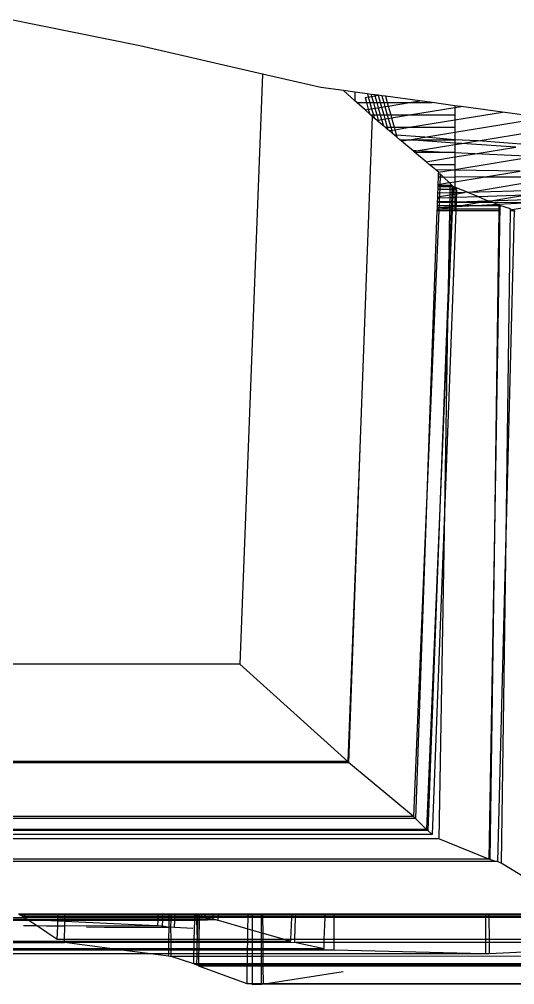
# Model space of a CAD drawing. Extents: x -24961 to 905641, y -154323 to 635957.
# Drawn here: x 396182.39 to 396207.46, y -143414.98 to -143366.08 of the extents above; entities that cross this region are included whole.
import ezdxf

# ---------------------------------------------------------------- set-up
doc = ezdxf.new("R2010")
doc.units = 0
doc.header["$LTSCALE"] = 1000
doc.header["$MEASUREMENT"] = 0

msp = doc.modelspace()

# ---------------------------------------------------------------- linework, layer by layer
for p, q in [((396188.483, -143367.414), (396181.809, -143366.078)), ((396194.691, -143368.851), (396188.483, -143367.414)), ((396194.691, -143368.851), (396193.556, -143398.748)), ((396197.646, -143369.535), (396194.691, -143368.851)), ((396198.794, -143369.69), (396197.646, -143369.535)), ((396199.373, -143369.768), (396198.794, -143369.69)), ((396199.373, -143370.214), (396198.794, -143369.69)), ((396199.373, -143369.768), (396199.373, -143370.214)), ((396200.007, -143369.854), (396199.373, -143369.768)), ((396199.464, -143370.296), (396199.373, -143370.214)), ((396199.883, -143370.037), (396200.051, -143370.009)), ((396199.883, -143370.037), (396199.956, -143370.296)), ((396200.007, -143369.854), (396200.051, -143370.009)), ((396200.19, -143369.879), (396200.007, -143369.854)), ((396200.051, -143370.009), (396200.219, -143369.982)), ((396200.051, -143370.009), (396200.131, -143370.296)), ((396200.19, -143369.879), (396200.219, -143369.982)), ((396200.372, -143369.903), (396200.19, -143369.879)), ((396200.219, -143369.982), (396200.386, -143369.955)), ((396200.219, -143369.982), (396200.306, -143370.296)), ((396200.372, -143369.903), (396200.386, -143369.955)), ((396200.551, -143369.928), (396200.372, -143369.903)), ((396200.386, -143369.955), (396200.551, -143369.928)), ((396200.386, -143369.955), (396200.482, -143370.296)), ((396200.551, -143369.928), (396200.655, -143370.296)), ((396200.737, -143369.953), (396200.551, -143369.928)), ((396200.737, -143369.953), (396200.833, -143370.296)), ((396200.919, -143369.977), (396200.737, -143369.953)), ((396200.919, -143369.977), (396201.008, -143370.296)), ((396202.65, -143370.211), (396200.919, -143369.977)), ((396202.133, -143370.296), (396202.65, -143370.211)), ((396203.274, -143370.296), (396202.65, -143370.211)), ((396199.464, -143370.296), (396199.956, -143370.296)), ((396199.883, -143370.663), (396199.464, -143370.296)), ((396199.883, -143370.663), (396200.051, -143370.636)), ((396200.122, -143370.89), (396199.883, -143370.663)), ((396199.956, -143370.296), (396200.131, -143370.296)), ((396199.956, -143370.296), (396200.051, -143370.636)), ((396200.051, -143370.636), (396200.219, -143370.608)), ((396200.051, -143370.636), (396200.122, -143370.89)), ((396200.131, -143370.296), (396200.306, -143370.296)), ((396200.131, -143370.296), (396200.219, -143370.608)), ((396200.219, -143370.608), (396200.386, -143370.581)), ((396200.219, -143370.608), (396200.306, -143370.922)), ((396200.306, -143370.296), (396200.386, -143370.581)), ((396200.306, -143370.296), (396200.482, -143370.296)), ((396200.386, -143370.581), (396200.554, -143370.554)), ((396200.386, -143370.581), (396200.482, -143370.922)), ((396200.482, -143370.296), (396200.554, -143370.554)), ((396200.482, -143370.296), (396200.655, -143370.296)), ((396200.554, -143370.554), (396200.72, -143370.526)), ((396200.554, -143370.554), (396200.657, -143370.922)), ((396200.655, -143370.296), (396200.72, -143370.526)), ((396200.655, -143370.296), (396200.833, -143370.296)), ((396200.72, -143370.526), (396200.89, -143370.499)), ((396200.72, -143370.526), (396200.831, -143370.922)), ((396200.833, -143370.296), (396200.89, -143370.499)), ((396200.833, -143370.296), (396201.008, -143370.296)), ((396200.89, -143370.499), (396201.057, -143370.471)), ((396200.89, -143370.499), (396201.008, -143370.922)), ((396201.008, -143370.296), (396201.057, -143370.471)), ((396201.008, -143370.296), (396202.133, -143370.296)), ((396201.057, -143370.471), (396202.133, -143370.296)), ((396201.057, -143370.471), (396201.184, -143370.922)), ((396202.133, -143370.296), (396203.274, -143370.296)), ((396202.133, -143370.922), (396204.433, -143370.547)), ((396204.433, -143370.453), (396203.274, -143370.296)), ((396204.748, -143370.495), (396204.433, -143370.453)), ((396204.433, -143370.453), (396204.433, -143370.547)), ((396204.433, -143370.547), (396204.748, -143370.495)), ((396204.433, -143370.547), (396204.433, -143370.922)), ((396206.847, -143370.779), (396204.748, -143370.495)), ((396200.253, -143371.009), (396199.633, -143387.344)), ((396200.157, -143370.922), (396200.122, -143370.89)), ((396200.157, -143370.922), (396200.306, -143370.922)), ((396200.21, -143370.971), (396200.157, -143370.922)), ((396200.231, -143370.989), (396200.21, -143370.971)), ((396200.253, -143371.009), (396200.231, -143370.989)), ((396200.354, -143371.092), (396200.253, -143371.009)), ((396200.306, -143370.922), (396200.482, -143370.922)), ((396200.306, -143370.922), (396200.354, -143371.092)), ((396200.474, -143371.193), (396200.354, -143371.092)), ((396200.474, -143371.193), (396200.554, -143371.18)), ((396200.583, -143371.285), (396200.474, -143371.193)), ((396200.482, -143370.922), (396200.657, -143370.922)), ((396200.482, -143370.922), (396200.554, -143371.18)), ((396200.554, -143371.18), (396200.722, -143371.153)), ((396200.554, -143371.18), (396200.583, -143371.285)), ((396200.657, -143370.922), (396200.831, -143370.922)), ((396200.657, -143370.922), (396200.722, -143371.153)), ((396200.722, -143371.153), (396200.889, -143371.125)), ((396200.722, -143371.153), (396200.813, -143371.477)), ((396200.831, -143370.922), (396200.889, -143371.125)), ((396200.831, -143370.922), (396201.008, -143370.922)), ((396200.889, -143371.125), (396201.057, -143371.098)), ((396200.889, -143371.125), (396201.008, -143371.549)), ((396201.008, -143370.922), (396201.184, -143370.922)), ((396201.008, -143370.922), (396201.057, -143371.098)), ((396201.057, -143371.098), (396201.225, -143371.07)), ((396201.057, -143371.098), (396201.184, -143371.549)), ((396201.184, -143370.922), (396201.225, -143371.07)), ((396201.184, -143370.922), (396202.133, -143370.922)), ((396201.225, -143371.07), (396202.133, -143370.922)), ((396201.225, -143371.07), (396201.359, -143371.549)), ((396202.133, -143370.922), (396204.433, -143370.922)), ((396202.133, -143371.549), (396204.433, -143371.173)), ((396204.433, -143371.173), (396206.847, -143370.779)), ((396204.433, -143370.922), (396204.433, -143371.173)), ((396204.433, -143371.799), (396208.462, -143371.142)), ((396204.433, -143371.173), (396204.433, -143371.549)), ((396208.603, -143371.016), (396206.847, -143370.779)), ((396200.813, -143371.477), (396200.583, -143371.285)), ((396200.898, -143371.549), (396200.813, -143371.477)), ((396200.898, -143371.549), (396201.008, -143371.549)), ((396201.042, -143371.669), (396200.898, -143371.549)), ((396201.008, -143371.549), (396201.184, -143371.549)), ((396201.008, -143371.549), (396201.042, -143371.669)), ((396201.099, -143371.717), (396201.042, -143371.669)), ((396201.099, -143371.717), (396201.225, -143371.697)), ((396201.271, -143371.862), (396201.099, -143371.717)), ((396201.184, -143371.549), (396201.359, -143371.549)), ((396201.184, -143371.549), (396201.225, -143371.697)), ((396201.225, -143371.697), (396201.393, -143371.669)), ((396201.225, -143371.697), (396201.271, -143371.862)), ((396201.359, -143371.549), (396202.133, -143371.549)), ((396201.359, -143371.549), (396201.393, -143371.669)), ((396201.393, -143371.669), (396202.133, -143371.549)), ((396201.393, -143371.669), (396201.469, -143371.941)), ((396202.133, -143371.549), (396204.433, -143371.549)), ((396204.433, -143371.549), (396204.433, -143371.799)), ((396201.356, -143371.933), (396201.271, -143371.862)), ((396201.469, -143371.941), (396201.356, -143371.933)), ((396201.501, -143372.054), (396201.356, -143371.933)), ((396202.915, -143372.047), (396201.469, -143371.941)), ((396201.469, -143371.941), (396201.501, -143372.054)), ((396201.644, -143372.175), (396201.501, -143372.054)), ((396201.644, -143372.175), (396201.872, -143372.175)), ((396201.724, -143372.242), (396201.644, -143372.175)), ((396201.724, -143372.242), (396202.057, -143372.187)), ((396201.872, -143372.175), (396202.057, -143372.187)), ((396202.057, -143372.187), (396202.133, -143372.175)), ((396202.133, -143372.175), (396202.915, -143372.047)), ((396202.133, -143372.175), (396204.433, -143372.175)), ((396204.433, -143372.345), (396202.133, -143372.175)), ((396202.915, -143372.047), (396204.433, -143371.799)), ((396204.433, -143372.175), (396202.915, -143372.047)), ((396204.433, -143371.799), (396204.433, -143372.175)), ((396205.562, -143372.241), (396204.433, -143372.175)), ((396204.433, -143372.175), (396204.433, -143372.345)), ((396205.606, -143372.234), (396208.462, -143371.768)), ((396202.316, -143372.739), (396201.724, -143372.242)), ((396202.47, -143372.746), (396204.433, -143372.426)), ((396204.785, -143372.368), (396204.433, -143372.345)), ((396204.433, -143372.345), (396204.433, -143372.426)), ((396204.433, -143372.426), (396204.785, -143372.368)), ((396204.433, -143372.426), (396204.433, -143372.801)), ((396204.785, -143372.368), (396205.562, -143372.241)), ((396207.513, -143372.549), (396204.785, -143372.368)), ((396205.44, -143372.888), (396207.513, -143372.549)), ((396205.606, -143372.234), (396205.562, -143372.241)), ((396208.208, -143372.436), (396205.606, -143372.234)), ((396202.47, -143372.746), (396202.316, -143372.739)), ((396202.349, -143372.766), (396202.316, -143372.739)), ((396202.349, -143372.766), (396202.47, -143372.746)), ((396202.391, -143372.801), (396202.349, -143372.766)), ((396202.391, -143372.801), (396203.627, -143372.801)), ((396202.974, -143373.29), (396202.391, -143372.801)), ((396203.627, -143372.801), (396202.47, -143372.746)), ((396202.974, -143373.29), (396204.433, -143373.052)), ((396203.627, -143372.801), (396204.433, -143372.801)), ((396204.433, -143372.84), (396203.627, -143372.801)), ((396204.433, -143372.801), (396204.433, -143372.84)), ((396205.44, -143372.888), (396204.433, -143372.84)), ((396204.433, -143372.84), (396204.433, -143373.052)), ((396204.433, -143373.052), (396205.44, -143372.888)), ((396204.433, -143373.679), (396208.41, -143373.029)), ((396204.433, -143373.052), (396204.433, -143373.428)), ((396208.41, -143373.029), (396205.44, -143372.888)), ((396203.137, -143373.428), (396202.974, -143373.29)), ((396203.137, -143373.428), (396204.433, -143373.428)), ((396203.46, -143373.699), (396203.137, -143373.428)), ((396204.235, -143373.711), (396203.46, -143373.699)), ((396203.594, -143373.816), (396203.46, -143373.699)), ((396204.235, -143373.711), (396204.433, -143373.679)), ((396204.433, -143373.428), (396204.433, -143373.679)), ((396204.433, -143373.679), (396204.433, -143373.714)), ((396203.585, -143374.066), (396203.571, -143374.446)), ((396203.591, -143373.902), (396203.585, -143374.066)), ((396203.687, -143374.066), (396203.585, -143374.066)), ((396203.594, -143373.816), (396203.591, -143373.902)), ((396203.591, -143373.902), (396203.694, -143373.902)), ((396203.594, -143373.816), (396204.235, -143373.711)), ((396203.687, -143374.066), (396203.672, -143374.429)), ((396203.694, -143373.902), (396203.687, -143374.066)), ((396203.86, -143374.066), (396203.687, -143374.066)), ((396203.86, -143374.066), (396203.694, -143373.902)), ((396203.86, -143374.066), (396204.433, -143374.054)), ((396204.148, -143374.352), (396203.86, -143374.066)), ((396204.433, -143373.714), (396204.235, -143373.711)), ((396207.73, -143373.767), (396204.433, -143373.714)), ((396204.433, -143373.714), (396204.433, -143374.054)), ((396205.863, -143374.071), (396204.433, -143374.054)), ((396204.433, -143374.054), (396204.433, -143374.305)), ((396204.433, -143374.305), (396205.863, -143374.071)), ((396205.863, -143374.071), (396207.73, -143373.767)), ((396208.583, -143374.078), (396205.863, -143374.071)), ((396203.568, -143374.552), (396203.563, -143374.681)), ((396203.57, -143374.482), (396203.568, -143374.552)), ((396203.568, -143374.552), (396203.667, -143374.552)), ((396203.571, -143374.446), (396203.57, -143374.482)), ((396203.57, -143374.482), (396203.67, -143374.482)), ((396203.571, -143374.446), (396203.672, -143374.429)), ((396203.667, -143374.552), (396203.661, -143374.681)), ((396203.67, -143374.482), (396203.667, -143374.552)), ((396203.667, -143374.552), (396204.181, -143374.552)), ((396203.672, -143374.429), (396203.67, -143374.482)), ((396203.67, -143374.482), (396204.182, -143374.482)), ((396203.672, -143374.429), (396204.148, -143374.352)), ((396204.148, -143374.352), (396204.433, -143374.305)), ((396204.291, -143374.496), (396204.148, -143374.352)), ((396204.181, -143374.552), (396204.179, -143374.681)), ((396204.182, -143374.482), (396204.181, -143374.552)), ((396204.181, -143374.552), (396204.289, -143374.552)), ((396204.182, -143374.482), (396204.214, -143374.495)), ((396204.214, -143374.495), (396204.291, -143374.496)), ((396204.29, -143374.526), (396204.214, -143374.495)), ((396204.289, -143374.552), (396204.284, -143374.681)), ((396204.291, -143374.496), (396204.289, -143374.552)), ((396204.289, -143374.552), (396204.29, -143374.526)), ((396204.35, -143374.552), (396204.289, -143374.552)), ((396204.29, -143374.526), (396204.291, -143374.496)), ((396204.35, -143374.552), (396204.29, -143374.526)), ((396204.35, -143374.552), (396204.344, -143374.681)), ((396204.433, -143374.584), (396204.35, -143374.552)), ((396204.433, -143374.624), (396204.35, -143374.552)), ((396204.433, -143374.305), (396204.433, -143374.584)), ((396205.044, -143374.832), (396204.433, -143374.584)), ((396204.433, -143374.584), (396204.433, -143374.624)), ((396204.519, -143374.701), (396204.433, -143374.624)), ((396204.433, -143374.624), (396204.433, -143374.681)), ((396205.085, -143374.848), (396208.462, -143374.273)), ((396203.547, -143375.139), (396203.541, -143375.307)), ((396203.549, -143375.076), (396203.547, -143375.139)), ((396203.642, -143375.135), (396203.547, -143375.139)), ((396203.556, -143374.888), (396203.549, -143375.076)), ((396203.549, -143375.076), (396203.646, -143375.06)), ((396203.563, -143374.681), (396203.556, -143374.888)), ((396203.653, -143374.886), (396203.556, -143374.888)), ((396203.563, -143374.681), (396203.661, -143374.681)), ((396203.642, -143375.135), (396203.635, -143375.307)), ((396203.646, -143375.06), (396203.642, -143375.135)), ((396204.171, -143375.117), (396203.642, -143375.135)), ((396203.653, -143374.886), (396203.646, -143375.06)), ((396203.646, -143375.06), (396204.174, -143374.974)), ((396203.661, -143374.681), (396203.653, -143374.886)), ((396204.176, -143374.872), (396203.653, -143374.886)), ((396203.661, -143374.681), (396204.179, -143374.681)), ((396204.171, -143375.117), (396204.168, -143375.307)), ((396204.174, -143374.974), (396204.171, -143375.117)), ((396204.268, -143375.113), (396204.171, -143375.117)), ((396204.176, -143374.872), (396204.174, -143374.974)), ((396204.174, -143374.974), (396204.274, -143374.957)), ((396204.179, -143374.681), (396204.176, -143374.872)), ((396204.277, -143374.869), (396204.176, -143374.872)), ((396204.179, -143374.681), (396204.284, -143374.681)), ((396204.268, -143375.113), (396204.26, -143375.307)), ((396204.274, -143374.957), (396204.268, -143375.113)), ((396204.326, -143375.111), (396204.268, -143375.113)), ((396204.277, -143374.869), (396204.274, -143374.957)), ((396204.274, -143374.957), (396204.333, -143374.948)), ((396204.284, -143374.681), (396204.277, -143374.869)), ((396204.337, -143374.868), (396204.277, -143374.869)), ((396204.284, -143374.681), (396204.344, -143374.681)), ((396204.326, -143375.111), (396204.318, -143375.307)), ((396204.333, -143374.948), (396204.326, -143375.111)), ((396204.433, -143375.108), (396204.326, -143375.111)), ((396204.337, -143374.868), (396204.333, -143374.948)), ((396204.333, -143374.948), (396204.433, -143374.931)), ((396204.344, -143374.681), (396204.337, -143374.868)), ((396204.433, -143374.865), (396204.337, -143374.868)), ((396204.344, -143374.681), (396204.433, -143374.681)), ((396204.433, -143374.681), (396204.519, -143374.701)), ((396204.433, -143374.681), (396204.433, -143374.865)), ((396204.512, -143374.863), (396204.433, -143374.865)), ((396204.433, -143374.865), (396204.433, -143374.931)), ((396204.433, -143374.931), (396204.51, -143374.919)), ((396204.433, -143374.931), (396204.433, -143375.108)), ((396204.503, -143375.105), (396204.433, -143375.108)), ((396204.433, -143375.108), (396204.433, -143375.307)), ((396204.503, -143375.105), (396204.494, -143375.339)), ((396204.51, -143374.919), (396204.503, -143375.105)), ((396205.621, -143375.065), (396204.503, -143375.105)), ((396204.51, -143374.919), (396204.917, -143374.852)), ((396204.512, -143374.863), (396204.51, -143374.919)), ((396204.519, -143374.701), (396204.512, -143374.863)), ((396204.917, -143374.852), (396204.512, -143374.863)), ((396205.044, -143374.832), (396204.917, -143374.852)), ((396205.085, -143374.848), (396205.044, -143374.832)), ((396208.597, -143374.755), (396205.085, -143374.848)), ((396205.621, -143375.065), (396205.085, -143374.848)), ((396207.954, -143374.983), (396205.621, -143375.065)), ((396206.116, -143375.283), (396205.621, -143375.065)), ((396206.155, -143375.282), (396207.954, -143374.983)), ((396203.53, -143375.626), (396203.528, -143375.679)), ((396203.534, -143375.506), (396203.53, -143375.626)), ((396203.622, -143375.621), (396203.53, -143375.626)), ((396203.54, -143375.345), (396203.534, -143375.506)), ((396203.534, -143375.506), (396203.627, -143375.506)), ((396203.541, -143375.307), (396203.54, -143375.345)), ((396203.54, -143375.345), (396203.634, -143375.345)), ((396203.541, -143375.307), (396203.635, -143375.307)), ((396203.622, -143375.621), (396203.619, -143375.691)), ((396203.627, -143375.506), (396203.622, -143375.621)), ((396204.163, -143375.592), (396203.622, -143375.621)), ((396203.634, -143375.345), (396203.627, -143375.506)), ((396203.627, -143375.506), (396204.165, -143375.506)), ((396203.635, -143375.307), (396203.634, -143375.345)), ((396203.634, -143375.345), (396204.168, -143375.345)), ((396203.635, -143375.307), (396204.168, -143375.307)), ((396203.69, -143375.679), (396204.163, -143375.592)), ((396204.163, -143375.592), (396204.162, -143375.679)), ((396204.165, -143375.506), (396204.163, -143375.592)), ((396204.25, -143375.588), (396204.163, -143375.592)), ((396204.168, -143375.345), (396204.165, -143375.506)), ((396204.165, -143375.506), (396204.253, -143375.506)), ((396204.168, -143375.307), (396204.26, -143375.307)), ((396204.168, -143375.307), (396204.168, -143375.345)), ((396204.168, -143375.345), (396204.259, -143375.345)), ((396204.25, -143375.588), (396204.246, -143375.679)), ((396204.253, -143375.506), (396204.25, -143375.588)), ((396204.307, -143375.585), (396204.25, -143375.588)), ((396204.259, -143375.345), (396204.253, -143375.506)), ((396204.253, -143375.506), (396204.31, -143375.506)), ((396204.26, -143375.307), (396204.259, -143375.345)), ((396204.259, -143375.345), (396204.318, -143375.345)), ((396204.26, -143375.307), (396204.318, -143375.307)), ((396204.307, -143375.585), (396204.303, -143375.679)), ((396204.31, -143375.506), (396204.307, -143375.585)), ((396204.433, -143375.578), (396204.307, -143375.585)), ((396204.318, -143375.345), (396204.31, -143375.506)), ((396204.31, -143375.506), (396204.433, -143375.506)), ((396204.318, -143375.307), (396204.433, -143375.307)), ((396204.318, -143375.307), (396204.318, -143375.345)), ((396204.433, -143375.341), (396204.318, -143375.345)), ((396204.433, -143375.307), (396204.433, -143375.341)), ((396204.494, -143375.339), (396204.433, -143375.341)), ((396204.433, -143375.341), (396204.433, -143375.506)), ((396204.433, -143375.506), (396204.433, -143375.578)), ((396204.433, -143375.506), (396204.488, -143375.506)), ((396204.486, -143375.575), (396204.433, -143375.578)), ((396204.433, -143375.578), (396204.433, -143375.679)), ((396204.486, -143375.575), (396204.482, -143375.679)), ((396205.802, -143375.506), (396204.486, -143375.575)), ((396204.487, -143375.549), (396204.486, -143375.575)), ((396204.488, -143375.506), (396204.487, -143375.549)), ((396204.487, -143375.549), (396204.749, -143375.506)), ((396204.494, -143375.339), (396204.488, -143375.506)), ((396204.488, -143375.506), (396204.749, -143375.506)), ((396206.116, -143375.283), (396204.494, -143375.339)), ((396204.494, -143375.339), (396205.734, -143375.345)), ((396204.749, -143375.506), (396205.734, -143375.345)), ((396204.749, -143375.506), (396205.802, -143375.506)), ((396205.734, -143375.345), (396206.116, -143375.283)), ((396205.734, -143375.345), (396206.312, -143375.345)), ((396206.604, -143375.464), (396205.802, -143375.506)), ((396205.802, -143375.506), (396206.657, -143375.506)), ((396206.155, -143375.282), (396206.116, -143375.283)), ((396208.546, -143375.199), (396206.155, -143375.282)), ((396206.312, -143375.345), (396206.155, -143375.282)), ((396206.312, -143375.345), (396208.591, -143375.359)), ((396206.604, -143375.464), (396206.312, -143375.345)), ((396206.709, -143375.506), (396206.427, -143392.062)), ((396208.591, -143375.359), (396206.604, -143375.464)), ((396206.657, -143375.506), (396206.604, -143375.464)), ((396206.657, -143375.506), (396206.655, -143375.679)), ((396206.683, -143375.496), (396206.657, -143375.506)), ((396206.709, -143375.506), (396206.657, -143375.506)), ((396206.709, -143375.506), (396206.683, -143375.496)), ((396207.236, -143375.679), (396206.709, -143375.506)), ((396207.235, -143375.727), (396208.462, -143375.526)), ((396203.616, -143375.767), (396203.017, -143390.183)), ((396203.525, -143375.767), (396203.017, -143390.183)), ((396203.527, -143375.706), (396203.525, -143375.767)), ((396203.525, -143375.767), (396203.616, -143375.767)), ((396203.528, -143375.679), (396203.527, -143375.706)), ((396203.527, -143375.706), (396203.619, -143375.691)), ((396203.528, -143375.679), (396203.619, -143375.691)), ((396203.619, -143375.691), (396203.616, -143375.767)), ((396203.616, -143375.767), (396204.16, -143375.767)), ((396203.619, -143375.691), (396203.69, -143375.679)), ((396203.69, -143375.679), (396204.162, -143375.679)), ((396204.478, -143375.767), (396203.9, -143391.038)), ((396204.299, -143375.767), (396204.064, -143381.423)), ((396204.16, -143375.767), (396204.093, -143379.74)), ((396204.243, -143375.767), (396204.093, -143379.74)), ((396204.162, -143375.679), (396204.16, -143375.767)), ((396204.16, -143375.767), (396204.243, -143375.767)), ((396204.162, -143375.679), (396204.246, -143375.679)), ((396204.246, -143375.679), (396204.243, -143375.767)), ((396204.243, -143375.767), (396204.299, -143375.767)), ((396204.246, -143375.679), (396204.303, -143375.679)), ((396204.303, -143375.679), (396204.299, -143375.767)), ((396204.299, -143375.767), (396204.433, -143375.767)), ((396204.303, -143375.679), (396204.433, -143375.679)), ((396204.433, -143375.679), (396204.433, -143375.767)), ((396204.433, -143375.679), (396204.482, -143375.679)), ((396204.433, -143375.767), (396204.478, -143375.767)), ((396204.482, -143375.679), (396204.478, -143375.767)), ((396204.478, -143375.767), (396206.654, -143375.767)), ((396204.482, -143375.679), (396206.655, -143375.679)), ((396206.654, -143375.767), (396206.427, -143392.062)), ((396206.655, -143375.679), (396206.654, -143375.767)), ((396207.424, -143375.767), (396207.005, -143392.253)), ((396207.234, -143375.767), (396207.005, -143392.253)), ((396207.235, -143375.727), (396207.234, -143375.767)), ((396207.234, -143375.767), (396207.424, -143375.767)), ((396207.236, -143375.679), (396207.235, -143375.727)), ((396207.487, -143375.805), (396207.424, -143375.767)), ((396204.093, -143379.74), (396203.673, -143390.833)), ((396204.093, -143379.74), (396204.064, -143381.423)), ((396204.064, -143381.423), (396203.673, -143390.833)), ((396204.064, -143381.423), (396203.9, -143391.038)), ((396199.633, -143387.344), (396199.014, -143403.679)), ((396199.633, -143387.344), (396199.056, -143403.716)), ((396203.017, -143390.183), (396202.34, -143406.464)), ((396203.017, -143390.183), (396202.44, -143406.556)), ((396203.673, -143390.833), (396202.996, -143407.114)), ((396203.673, -143390.833), (396203.055, -143407.169)), ((396203.9, -143391.038), (396203.282, -143407.374)), ((396203.9, -143391.038), (396203.619, -143407.593)), ((396206.427, -143392.062), (396206.145, -143408.617)), ((396206.427, -143392.062), (396206.196, -143408.636)), ((396207.005, -143392.253), (396206.586, -143408.74)), ((396207.005, -143392.253), (396206.774, -143408.828)), ((396193.556, -143398.748), (396164.901, -143398.748)), ((396199.014, -143403.679), (396193.556, -143398.748)), ((396173.882, -143403.716), (396199.056, -143403.716)), ((396199.014, -143403.679), (396178.049, -143403.679)), ((396202.34, -143406.464), (396199.056, -143403.716)), ((396202.44, -143406.556), (396177.987, -143406.556)), ((396202.34, -143406.464), (396177.989, -143406.464)), ((396202.39, -143406.514), (396202.34, -143406.464)), ((396202.44, -143406.556), (396202.39, -143406.514)), ((396202.996, -143407.114), (396202.44, -143406.556)), ((396203.282, -143407.374), (396177.966, -143407.374)), ((396203.055, -143407.169), (396177.971, -143407.169)), ((396202.996, -143407.114), (396177.972, -143407.114)), ((396203.282, -143407.374), (396203.055, -143407.169)), ((396203.619, -143407.593), (396177.96, -143407.593)), ((396206.145, -143408.617), (396203.619, -143407.593)), ((396206.509, -143408.74), (396177.931, -143408.74)), ((396206.145, -143408.617), (396177.934, -143408.617)), ((396206.196, -143408.636), (396206.145, -143408.617)), ((396206.509, -143408.74), (396206.196, -143408.636)), ((396206.586, -143408.74), (396206.509, -143408.74)), ((396206.68, -143408.797), (396206.586, -143408.74)), ((396206.774, -143408.828), (396206.68, -143408.797)), ((396210.998, -143411.409), (396206.774, -143408.828)), ((396178.581, -143411.64), (396182.41, -143411.64)), ((396178.582, -143411.702), (396182.835, -143411.702)), ((396181.088, -143411.574), (396182.615, -143411.555)), ((396181.088, -143411.574), (396182.41, -143411.64)), ((396182.394, -143411.409), (396182.343, -143411.409)), ((396182.394, -143411.437), (396182.394, -143411.409)), ((396182.571, -143411.409), (396182.394, -143411.409)), ((396182.568, -143411.523), (396182.394, -143411.437)), ((396182.57, -143411.437), (396182.394, -143411.437)), ((396182.41, -143411.64), (396182.742, -143411.64)), ((396182.568, -143411.523), (396182.57, -143411.437)), ((396182.615, -143411.555), (396182.568, -143411.523)), ((396182.665, -143411.523), (396182.568, -143411.523)), ((396182.57, -143411.437), (396182.571, -143411.409)), ((396182.667, -143411.437), (396182.57, -143411.437)), ((396182.667, -143411.409), (396182.571, -143411.409)), ((396182.663, -143411.58), (396182.615, -143411.555)), ((396182.663, -143411.58), (396182.665, -143411.523)), ((396184.345, -143411.58), (396182.663, -143411.58)), ((396182.742, -143411.64), (396182.663, -143411.58)), ((396182.665, -143411.523), (396182.667, -143411.437)), ((396184.346, -143411.523), (396182.665, -143411.523)), ((396182.667, -143411.437), (396182.667, -143411.409)), ((396184.35, -143411.409), (396182.667, -143411.409)), ((396184.349, -143411.437), (396182.667, -143411.437)), ((396182.742, -143411.64), (396182.769, -143411.658)), ((396182.769, -143411.658), (396184.343, -143411.64)), ((396182.835, -143411.702), (396182.769, -143411.658)), ((396182.769, -143411.658), (396183.656, -143411.702)), ((396183.255, -143411.985), (396182.835, -143411.702)), ((396182.835, -143411.702), (396183.656, -143411.702)), ((396183.656, -143411.702), (396184.34, -143411.736)), ((396183.656, -143411.702), (396184.341, -143411.702)), ((396184.333, -143412.002), (396184.34, -143411.736)), ((396184.34, -143411.736), (396184.341, -143411.702)), ((396184.34, -143411.736), (396184.691, -143411.754)), ((396184.341, -143411.702), (396184.343, -143411.64)), ((396184.341, -143411.702), (396184.692, -143411.702)), ((396184.343, -143411.64), (396184.345, -143411.58)), ((396184.343, -143411.64), (396184.692, -143411.64)), ((396184.345, -143411.58), (396184.346, -143411.523)), ((396184.692, -143411.58), (396184.345, -143411.58)), ((396184.346, -143411.523), (396184.349, -143411.437)), ((396184.693, -143411.523), (396184.346, -143411.523)), ((396184.349, -143411.437), (396184.35, -143411.409)), ((396184.693, -143411.437), (396184.349, -143411.437)), ((396184.693, -143411.409), (396184.35, -143411.409)), ((396184.69, -143412.002), (396184.691, -143411.754)), ((396184.691, -143411.754), (396184.692, -143411.702)), ((396184.691, -143411.754), (396189.309, -143411.985)), ((396184.692, -143411.58), (396189.421, -143411.523)), ((396184.692, -143411.58), (396184.693, -143411.523)), ((396189.419, -143411.58), (396184.692, -143411.58)), ((396184.692, -143411.64), (396184.692, -143411.58)), ((396184.692, -143411.64), (396189.417, -143411.64)), ((396184.692, -143411.702), (396184.692, -143411.64)), ((396184.692, -143411.702), (396189.415, -143411.702)), ((396189.425, -143411.409), (396184.693, -143411.409)), ((396184.693, -143411.437), (396184.693, -143411.409)), ((396189.424, -143411.437), (396184.693, -143411.437)), ((396184.693, -143411.523), (396184.693, -143411.437)), ((396189.421, -143411.523), (396184.693, -143411.523)), ((396189.406, -143411.985), (396189.415, -143411.702)), ((396189.415, -143411.702), (396189.417, -143411.64)), ((396189.415, -143411.702), (396189.65, -143411.702)), ((396189.417, -143411.64), (396189.419, -143411.58)), ((396189.417, -143411.64), (396189.652, -143411.64)), ((396189.419, -143411.58), (396189.421, -143411.523)), ((396189.653, -143411.58), (396189.419, -143411.58)), ((396189.421, -143411.523), (396189.424, -143411.437)), ((396189.654, -143411.523), (396189.421, -143411.523)), ((396189.424, -143411.437), (396189.425, -143411.409)), ((396189.655, -143411.437), (396189.424, -143411.437)), ((396189.656, -143411.409), (396189.425, -143411.409)), ((396189.645, -143412.002), (396189.65, -143411.702)), ((396189.65, -143411.702), (396189.652, -143411.64)), ((396189.65, -143411.702), (396189.971, -143411.702)), ((396189.652, -143411.64), (396189.653, -143411.58)), ((396189.652, -143411.64), (396189.972, -143411.64)), ((396189.653, -143411.58), (396189.654, -143411.523)), ((396189.973, -143411.58), (396189.653, -143411.58)), ((396189.654, -143411.523), (396189.655, -143411.437)), ((396189.974, -143411.523), (396189.654, -143411.523)), ((396189.655, -143411.437), (396189.656, -143411.409)), ((396189.975, -143411.437), (396189.655, -143411.437)), ((396189.975, -143411.409), (396189.656, -143411.409)), ((396189.966, -143412.058), (396189.971, -143411.702)), ((396189.971, -143411.702), (396189.972, -143411.64)), ((396189.971, -143411.702), (396190.075, -143411.702)), ((396189.972, -143411.64), (396189.973, -143411.58)), ((396189.972, -143411.64), (396190.077, -143411.64)), ((396189.973, -143411.58), (396189.974, -143411.523)), ((396190.079, -143411.58), (396189.973, -143411.58)), ((396189.974, -143411.523), (396189.975, -143411.437)), ((396190.081, -143411.523), (396189.974, -143411.523)), ((396190.084, -143411.409), (396189.975, -143411.409)), ((396189.975, -143411.437), (396189.975, -143411.409)), ((396190.084, -143411.437), (396189.975, -143411.437)), ((396190.064, -143412.044), (396190.075, -143411.702)), ((396190.075, -143411.702), (396190.077, -143411.64)), ((396190.075, -143411.702), (396190.257, -143411.702)), ((396190.077, -143411.64), (396190.079, -143411.58)), ((396190.077, -143411.64), (396190.258, -143411.64)), ((396190.079, -143411.58), (396190.081, -143411.523)), ((396190.259, -143411.58), (396190.079, -143411.58)), ((396190.081, -143411.523), (396190.084, -143411.437)), ((396190.261, -143411.523), (396190.081, -143411.523)), ((396190.084, -143411.437), (396190.084, -143411.409)), ((396190.263, -143411.409), (396190.084, -143411.409)), ((396190.262, -143411.437), (396190.084, -143411.437)), ((396190.249, -143412.058), (396190.257, -143411.702)), ((396190.257, -143411.702), (396190.258, -143411.64)), ((396190.257, -143411.702), (396191.265, -143411.702)), ((396190.258, -143411.64), (396190.259, -143411.58)), ((396190.258, -143411.64), (396191.267, -143411.64)), ((396190.259, -143411.58), (396190.261, -143411.523)), ((396191.268, -143411.58), (396190.259, -143411.58)), ((396190.261, -143411.523), (396190.262, -143411.437)), ((396191.269, -143411.523), (396190.261, -143411.523)), ((396190.262, -143411.437), (396190.263, -143411.409)), ((396191.271, -143411.437), (396190.262, -143411.437)), ((396191.146, -143411.409), (396190.263, -143411.409)), ((396191.146, -143411.409), (396191.271, -143411.437)), ((396191.272, -143411.409), (396191.146, -143411.409)), ((396191.244, -143412.695), (396191.265, -143411.702)), ((396191.265, -143411.702), (396191.267, -143411.64)), ((396191.265, -143411.702), (396191.381, -143411.702)), ((396191.267, -143411.64), (396191.268, -143411.58)), ((396191.267, -143411.64), (396191.382, -143411.64)), ((396191.268, -143411.58), (396191.269, -143411.523)), ((396191.383, -143411.58), (396191.268, -143411.58)), ((396191.269, -143411.523), (396191.271, -143411.437)), ((396191.383, -143411.523), (396191.269, -143411.523)), ((396191.271, -143411.437), (396191.272, -143411.409)), ((396191.271, -143411.437), (396191.384, -143411.472)), ((396191.271, -143411.437), (396191.513, -143411.437)), ((396191.385, -143411.409), (396191.272, -143411.409)), ((396191.381, -143411.702), (396191.382, -143411.64)), ((396191.381, -143411.702), (396191.422, -143411.702)), ((396191.401, -143412.695), (396191.381, -143411.702)), ((396191.382, -143411.64), (396191.383, -143411.58)), ((396191.382, -143411.64), (396191.424, -143411.64)), ((396191.383, -143411.523), (396191.384, -143411.472)), ((396191.426, -143411.523), (396191.383, -143411.523)), ((396191.383, -143411.58), (396191.383, -143411.523)), ((396191.425, -143411.58), (396191.383, -143411.58)), ((396191.384, -143411.472), (396191.385, -143411.409)), ((396191.384, -143411.472), (396191.427, -143411.483)), ((396191.428, -143411.409), (396191.385, -143411.409)), ((396191.401, -143412.695), (396191.422, -143411.702)), ((396191.422, -143411.702), (396191.424, -143411.64)), ((396191.422, -143411.702), (396191.508, -143411.702)), ((396191.424, -143411.64), (396191.425, -143411.58)), ((396191.424, -143411.64), (396191.509, -143411.64)), ((396191.425, -143411.58), (396191.426, -143411.523)), ((396191.51, -143411.58), (396191.425, -143411.58)), ((396191.426, -143411.523), (396191.427, -143411.483)), ((396191.511, -143411.523), (396191.426, -143411.523)), ((396191.427, -143411.483), (396191.428, -143411.409)), ((396191.427, -143411.483), (396191.511, -143411.523)), ((396191.513, -143411.409), (396191.428, -143411.409)), ((396191.493, -143412.695), (396191.508, -143411.702)), ((396191.508, -143411.702), (396191.509, -143411.64)), ((396191.508, -143411.702), (396192.328, -143411.677)), ((396191.509, -143411.64), (396191.51, -143411.58)), ((396191.509, -143411.64), (396192.135, -143411.64)), ((396191.51, -143411.58), (396191.511, -143411.523)), ((396191.794, -143411.574), (396191.51, -143411.58)), ((396191.511, -143411.523), (396191.513, -143411.437)), ((396191.511, -143411.523), (396191.6, -143411.529)), ((396191.605, -143411.409), (396191.513, -143411.409)), ((396191.513, -143411.437), (396191.513, -143411.409)), ((396191.604, -143411.437), (396191.513, -143411.437)), ((396191.6, -143411.529), (396191.604, -143411.437)), ((396191.796, -143411.523), (396191.6, -143411.529)), ((396191.604, -143411.437), (396191.605, -143411.409)), ((396191.799, -143411.437), (396191.604, -143411.437)), ((396191.8, -143411.409), (396191.605, -143411.409)), ((396191.794, -143411.574), (396191.796, -143411.523)), ((396191.828, -143411.58), (396191.794, -143411.574)), ((396191.796, -143411.523), (396191.799, -143411.437)), ((396192.205, -143411.523), (396191.796, -143411.523)), ((396191.799, -143411.437), (396191.8, -143411.409)), ((396192.209, -143411.437), (396191.799, -143411.437)), ((396192.21, -143411.409), (396191.8, -143411.409)), ((396192.202, -143411.58), (396191.828, -143411.58)), ((396191.828, -143411.58), (396192.135, -143411.64)), ((396192.135, -143411.64), (396192.199, -143411.64)), ((396192.199, -143411.64), (396192.202, -143411.58)), ((396192.199, -143411.64), (396192.328, -143411.677)), ((396192.202, -143411.58), (396192.205, -143411.523)), ((396192.461, -143411.58), (396192.202, -143411.58)), ((396192.205, -143411.523), (396192.209, -143411.437)), ((396192.463, -143411.523), (396192.205, -143411.523)), ((396192.209, -143411.437), (396192.21, -143411.409)), ((396192.465, -143411.437), (396192.209, -143411.437)), ((396192.466, -143411.409), (396192.21, -143411.409)), ((396192.328, -143411.677), (396192.414, -143411.702)), ((396192.414, -143411.702), (396192.457, -143411.702)), ((396192.457, -143411.702), (396192.461, -143411.58)), ((396192.457, -143411.702), (396193.958, -143412.15)), ((396192.461, -143411.58), (396192.463, -143411.523)), ((396193.967, -143411.58), (396192.461, -143411.58)), ((396192.463, -143411.523), (396192.465, -143411.437)), ((396193.967, -143411.523), (396192.463, -143411.523)), ((396192.465, -143411.437), (396192.466, -143411.409)), ((396193.969, -143411.437), (396192.465, -143411.437)), ((396193.969, -143411.409), (396192.466, -143411.409)), ((396193.958, -143412.15), (396193.967, -143411.58)), ((396193.967, -143411.523), (396193.969, -143411.437)), ((396194.184, -143411.523), (396193.967, -143411.523)), ((396193.967, -143411.58), (396193.967, -143411.523)), ((396194.184, -143411.58), (396193.967, -143411.58)), ((396194.184, -143411.409), (396193.969, -143411.409)), ((396193.969, -143411.437), (396193.969, -143411.409)), ((396194.184, -143411.437), (396193.969, -143411.437)), ((396194.647, -143411.409), (396194.184, -143411.409)), ((396194.184, -143411.437), (396194.184, -143411.409)), ((396194.647, -143411.437), (396194.184, -143411.437)), ((396194.184, -143411.523), (396194.184, -143411.437)), ((396194.647, -143411.523), (396194.184, -143411.523)), ((396194.184, -143411.58), (396194.184, -143411.523)), ((396194.647, -143411.58), (396194.184, -143411.58)), ((396194.185, -143412.215), (396194.184, -143411.58)), ((396194.717, -143411.409), (396194.647, -143411.409)), ((396194.647, -143411.437), (396194.647, -143411.409)), ((396194.717, -143411.437), (396194.647, -143411.437)), ((396194.647, -143411.523), (396194.647, -143411.437)), ((396194.718, -143411.523), (396194.647, -143411.523)), ((396194.647, -143411.58), (396194.647, -143411.523)), ((396194.718, -143411.58), (396194.647, -143411.58)), ((396194.648, -143412.35), (396194.647, -143411.58)), ((396196.193, -143411.409), (396194.717, -143411.409)), ((396194.717, -143411.437), (396194.717, -143411.409)), ((396196.192, -143411.437), (396194.717, -143411.437)), ((396194.718, -143411.523), (396194.717, -143411.437)), ((396196.188, -143411.523), (396194.718, -143411.523)), ((396194.718, -143411.58), (396194.718, -143411.523)), ((396196.185, -143411.58), (396194.718, -143411.58)), ((396194.723, -143412.371), (396194.718, -143411.58)), ((396196.132, -143412.695), (396196.185, -143411.58)), ((396196.185, -143411.58), (396196.188, -143411.523)), ((396196.373, -143411.58), (396196.185, -143411.58)), ((396196.188, -143411.523), (396196.192, -143411.437)), ((396196.375, -143411.523), (396196.188, -143411.523)), ((396196.192, -143411.437), (396196.193, -143411.409)), ((396196.378, -143411.437), (396196.192, -143411.437)), ((396196.379, -143411.409), (396196.193, -143411.409)), ((396196.334, -143412.695), (396196.373, -143411.58)), ((396196.373, -143411.58), (396196.375, -143411.523)), ((396197.864, -143411.58), (396196.373, -143411.58)), ((396196.375, -143411.523), (396196.378, -143411.437)), ((396197.866, -143411.523), (396196.375, -143411.523)), ((396196.378, -143411.437), (396196.379, -143411.409)), ((396197.869, -143411.437), (396196.378, -143411.437)), ((396197.87, -143411.409), (396196.379, -143411.409)), ((396197.825, -143412.695), (396197.864, -143411.58)), ((396197.864, -143411.58), (396197.866, -143411.523)), ((396198.329, -143411.58), (396197.864, -143411.58)), ((396197.866, -143411.523), (396197.869, -143411.437)), ((396198.329, -143411.523), (396197.866, -143411.523)), ((396197.869, -143411.437), (396197.87, -143411.409)), ((396198.33, -143411.437), (396197.869, -143411.437)), ((396198.33, -143411.409), (396197.87, -143411.409)), ((396198.324, -143412.695), (396198.329, -143411.58)), ((396198.329, -143411.523), (396198.33, -143411.437)), ((396198.329, -143411.58), (396198.329, -143411.523)), ((396205.998, -143411.523), (396198.329, -143411.523)), ((396205.998, -143411.58), (396198.329, -143411.58)), ((396205.999, -143411.409), (396198.33, -143411.409)), ((396198.33, -143411.437), (396198.33, -143411.409)), ((396205.998, -143411.437), (396198.33, -143411.437)), ((396205.993, -143412.695), (396205.998, -143411.58)), ((396205.998, -143411.437), (396205.999, -143411.409)), ((396205.998, -143411.523), (396205.998, -143411.437)), ((396206.172, -143411.437), (396205.998, -143411.437)), ((396205.998, -143411.58), (396205.998, -143411.523)), ((396206.173, -143411.523), (396205.998, -143411.523)), ((396206.173, -143411.58), (396205.998, -143411.58)), ((396206.172, -143411.409), (396205.999, -143411.409)), ((396210.998, -143411.409), (396206.172, -143411.409)), ((396206.172, -143411.437), (396206.172, -143411.409)), ((396206.173, -143411.523), (396206.172, -143411.437)), ((396211.049, -143411.437), (396206.172, -143411.437)), ((396206.173, -143411.58), (396206.173, -143411.523)), ((396211.223, -143411.523), (396206.173, -143411.523)), ((396206.182, -143412.695), (396206.173, -143411.58)), ((396211.318, -143411.58), (396206.173, -143411.58)), ((396182.607, -143411.985), (396183.255, -143411.985)), ((396184.313, -143412.695), (396183.255, -143411.985)), ((396183.255, -143411.985), (396183.766, -143412.002)), ((396183.766, -143412.002), (396184.333, -143412.002)), ((396184.313, -143412.695), (396184.333, -143412.002)), ((396184.333, -143412.002), (396184.69, -143412.002)), ((396184.686, -143412.695), (396184.69, -143412.002)), ((396184.69, -143412.002), (396189.309, -143411.985)), ((396185.799, -143412.044), (396186.698, -143412.058)), ((396186.698, -143412.058), (396189.966, -143412.058)), ((396189.309, -143411.985), (396189.406, -143411.985)), ((396189.406, -143411.985), (396189.591, -143412.002)), ((396189.591, -143412.002), (396189.645, -143412.002)), ((396189.645, -143412.002), (396189.966, -143412.058)), ((396189.958, -143412.695), (396189.966, -143412.058)), ((396189.966, -143412.058), (396190.064, -143412.044)), ((396190.064, -143412.044), (396190.249, -143412.058)), ((396190.079, -143412.695), (396190.064, -143412.044)), ((396190.249, -143412.058), (396191.171, -143412.113)), ((396193.949, -143412.695), (396193.958, -143412.15)), ((396193.958, -143412.15), (396194.185, -143412.215)), ((396194.185, -143412.215), (396194.648, -143412.35)), ((396194.185, -143412.695), (396194.185, -143412.215)), ((396178.59, -143412.779), (396184.686, -143412.779)), ((396184.686, -143412.695), (396184.313, -143412.695)), ((396184.685, -143412.844), (396184.686, -143412.779)), ((396184.686, -143412.779), (396184.686, -143412.695)), ((396189.958, -143412.695), (396184.686, -143412.695)), ((396184.686, -143412.779), (396189.957, -143412.779)), ((396189.956, -143412.844), (396189.957, -143412.779)), ((396189.957, -143412.779), (396189.958, -143412.695)), ((396189.957, -143412.779), (396190.079, -143412.779)), ((396190.079, -143412.695), (396189.958, -143412.695)), ((396190.079, -143412.779), (396190.079, -143412.695)), ((396191.244, -143412.695), (396190.079, -143412.695)), ((396190.079, -143412.844), (396190.079, -143412.779)), ((396190.079, -143412.779), (396191.242, -143412.779)), ((396191.241, -143412.844), (396191.242, -143412.779)), ((396191.242, -143412.779), (396191.244, -143412.695)), ((396191.242, -143412.779), (396191.399, -143412.779)), ((396191.401, -143412.695), (396191.244, -143412.695)), ((396191.398, -143412.844), (396191.399, -143412.779)), ((396191.399, -143412.779), (396191.401, -143412.695)), ((396191.399, -143412.779), (396191.492, -143412.779)), ((396191.493, -143412.695), (396191.401, -143412.695)), ((396191.491, -143412.844), (396191.492, -143412.779)), ((396191.492, -143412.779), (396191.493, -143412.695)), ((396191.492, -143412.779), (396193.948, -143412.779)), ((396193.949, -143412.695), (396191.493, -143412.695)), ((396193.947, -143412.844), (396193.948, -143412.779)), ((396193.948, -143412.779), (396193.949, -143412.695)), ((396193.948, -143412.779), (396194.185, -143412.779)), ((396194.185, -143412.695), (396193.949, -143412.695)), ((396194.648, -143412.695), (396194.185, -143412.695)), ((396194.185, -143412.779), (396194.185, -143412.695)), ((396194.185, -143412.779), (396194.649, -143412.779)), ((396194.185, -143412.844), (396194.185, -143412.779)), ((396194.648, -143412.35), (396194.723, -143412.371)), ((396194.648, -143412.695), (396194.648, -143412.35)), ((396194.725, -143412.695), (396194.648, -143412.695)), ((396194.649, -143412.779), (396194.648, -143412.695)), ((396194.649, -143412.779), (396194.726, -143412.779)), ((396194.649, -143412.844), (396194.649, -143412.779)), ((396194.723, -143412.371), (396195.841, -143412.695)), ((396194.725, -143412.695), (396194.723, -143412.371)), ((396195.841, -143412.695), (396194.725, -143412.695)), ((396194.726, -143412.779), (396194.725, -143412.695)), ((396194.726, -143412.779), (396196.128, -143412.779)), ((396194.726, -143412.844), (396194.726, -143412.779)), ((396195.841, -143412.695), (396196.128, -143412.779)), ((396196.132, -143412.695), (396195.841, -143412.695)), ((396196.128, -143412.779), (396196.132, -143412.695)), ((396196.334, -143412.695), (396196.132, -143412.695)), ((396196.329, -143412.829), (396196.334, -143412.695)), ((396197.825, -143412.695), (396196.334, -143412.695)), ((396197.819, -143412.844), (396197.825, -143412.695)), ((396198.324, -143412.695), (396197.825, -143412.695)), ((396198.324, -143412.844), (396198.324, -143412.695)), ((396205.993, -143412.695), (396198.324, -143412.695)), ((396205.993, -143412.844), (396205.993, -143412.695)), ((396206.182, -143412.695), (396205.993, -143412.695)), ((396206.183, -143412.844), (396206.182, -143412.695)), ((396212.968, -143412.695), (396206.182, -143412.695)), ((396178.591, -143412.829), (396184.685, -143412.844)), ((396178.593, -143413.147), (396186.977, -143413.147)), ((396178.594, -143413.208), (396187.443, -143413.208)), ((396189.956, -143412.844), (396184.685, -143412.844)), ((396186.977, -143413.147), (396184.685, -143412.844)), ((396187.443, -143413.208), (396186.977, -143413.147)), ((396186.977, -143413.147), (396189.952, -143413.147)), ((396188.892, -143413.4), (396187.443, -143413.208)), ((396187.443, -143413.208), (396189.951, -143413.208)), ((396189.949, -143413.4), (396189.951, -143413.208)), ((396189.951, -143413.208), (396189.952, -143413.147)), ((396189.951, -143413.208), (396190.077, -143413.208)), ((396189.952, -143413.147), (396189.956, -143412.844)), ((396189.952, -143413.147), (396190.077, -143413.147)), ((396190.079, -143412.844), (396189.956, -143412.844)), ((396190.076, -143413.4), (396190.077, -143413.208)), ((396190.077, -143413.147), (396190.079, -143412.844)), ((396190.077, -143413.208), (396190.077, -143413.147)), ((396190.077, -143413.147), (396191.235, -143413.147)), ((396190.077, -143413.208), (396191.233, -143413.208)), ((396191.241, -143412.844), (396190.079, -143412.844)), ((396191.229, -143413.4), (396191.233, -143413.208)), ((396191.233, -143413.208), (396191.235, -143413.147)), ((396191.233, -143413.208), (396191.39, -143413.208)), ((396191.235, -143413.147), (396191.241, -143412.844)), ((396191.235, -143413.147), (396191.391, -143413.147)), ((396191.398, -143412.844), (396191.241, -143412.844)), ((396191.386, -143413.4), (396191.39, -143413.208)), ((396191.39, -143413.208), (396191.391, -143413.147)), ((396191.39, -143413.208), (396191.485, -143413.208)), ((396191.391, -143413.147), (396191.398, -143412.844)), ((396191.391, -143413.147), (396191.486, -143413.147)), ((396191.491, -143412.844), (396191.398, -143412.844)), ((396191.482, -143413.4), (396191.485, -143413.208)), ((396191.485, -143413.208), (396191.486, -143413.147)), ((396191.485, -143413.208), (396193.942, -143413.208)), ((396191.486, -143413.147), (396191.491, -143412.844)), ((396191.486, -143413.147), (396193.943, -143413.147)), ((396193.947, -143412.844), (396191.491, -143412.844)), ((396193.939, -143413.4), (396193.942, -143413.208)), ((396193.942, -143413.208), (396193.943, -143413.147)), ((396193.942, -143413.208), (396194.186, -143413.208)), ((396193.943, -143413.147), (396193.947, -143412.844)), ((396193.943, -143413.147), (396194.186, -143413.147)), ((396194.185, -143412.844), (396193.947, -143412.844)), ((396194.649, -143412.844), (396194.185, -143412.844)), ((396194.186, -143413.147), (396194.185, -143412.844)), ((396194.186, -143413.147), (396194.649, -143413.147)), ((396194.186, -143413.208), (396194.186, -143413.147)), ((396194.186, -143413.208), (396194.649, -143413.208)), ((396194.186, -143413.4), (396194.186, -143413.208)), ((396194.726, -143412.844), (396194.649, -143412.844)), ((396194.649, -143413.147), (396194.649, -143412.844)), ((396194.649, -143413.147), (396194.728, -143413.147)), ((396194.649, -143413.208), (396194.649, -143413.147)), ((396194.649, -143413.208), (396194.729, -143413.208)), ((396194.649, -143413.4), (396194.649, -143413.208)), ((396194.726, -143412.844), (396196.329, -143412.829)), ((396194.728, -143413.147), (396194.726, -143412.844)), ((396194.728, -143413.147), (396197.809, -143413.147)), ((396194.729, -143413.208), (396194.728, -143413.147)), ((396194.729, -143413.208), (396198.322, -143413.208)), ((396194.73, -143413.4), (396194.729, -143413.208)), ((396196.329, -143412.829), (396196.4, -143412.844)), ((396196.4, -143412.844), (396197.809, -143413.147)), ((396197.819, -143412.844), (396196.4, -143412.844)), ((396197.809, -143413.147), (396197.819, -143412.844)), ((396198.324, -143412.844), (396197.819, -143412.844)), ((396198.322, -143413.208), (396198.324, -143412.844)), ((396198.322, -143413.208), (396205.905, -143413.4)), ((396205.993, -143412.844), (396198.324, -143412.844)), ((396205.99, -143413.402), (396205.993, -143412.844)), ((396206.183, -143412.844), (396205.993, -143412.844)), ((396206.187, -143413.4), (396206.183, -143412.844)), ((396213.34, -143412.844), (396206.183, -143412.844)), ((396206.187, -143413.4), (396210.421, -143413.2)), ((396178.595, -143413.4), (396188.892, -143413.4)), ((396189.947, -143413.527), (396188.892, -143413.4)), ((396188.892, -143413.4), (396189.949, -143413.4)), ((396189.947, -143413.527), (396189.949, -143413.4)), ((396190.011, -143413.548), (396189.947, -143413.527)), ((396189.949, -143413.4), (396190.076, -143413.4)), ((396190.076, -143413.556), (396190.011, -143413.548)), ((396190.076, -143413.4), (396191.229, -143413.4)), ((396190.076, -143413.556), (396190.076, -143413.4)), ((396191.218, -143413.918), (396190.076, -143413.556)), ((396191.226, -143413.556), (396190.076, -143413.556)), ((396191.218, -143413.918), (396191.226, -143413.556)), ((396191.226, -143413.556), (396191.229, -143413.4)), ((396191.383, -143413.556), (396191.226, -143413.556)), ((396191.229, -143413.4), (396191.386, -143413.4)), ((396191.375, -143413.918), (396191.383, -143413.556)), ((396191.383, -143413.556), (396191.386, -143413.4)), ((396191.48, -143413.556), (396191.383, -143413.556)), ((396191.386, -143413.4), (396191.482, -143413.4)), ((396191.475, -143413.918), (396191.48, -143413.556)), ((396191.48, -143413.556), (396191.482, -143413.4)), ((396193.936, -143413.556), (396191.48, -143413.556)), ((396191.482, -143413.4), (396193.939, -143413.4)), ((396193.931, -143413.918), (396193.936, -143413.556)), ((396193.936, -143413.556), (396193.939, -143413.4)), ((396194.186, -143413.556), (396193.936, -143413.556)), ((396193.939, -143413.4), (396194.186, -143413.4)), ((396194.186, -143413.4), (396194.649, -143413.4)), ((396194.186, -143413.556), (396194.186, -143413.4)), ((396194.649, -143413.556), (396194.186, -143413.556)), ((396194.187, -143413.918), (396194.186, -143413.556)), ((396194.649, -143413.4), (396194.73, -143413.4)), ((396194.649, -143413.556), (396194.649, -143413.4)), ((396194.731, -143413.556), (396194.649, -143413.556)), ((396194.65, -143413.918), (396194.649, -143413.556)), ((396194.73, -143413.4), (396205.905, -143413.4)), ((396194.731, -143413.556), (396194.73, -143413.4)), ((396218.512, -143413.527), (396194.731, -143413.556)), ((396194.733, -143413.918), (396194.731, -143413.556)), ((396205.905, -143413.4), (396205.99, -143413.402)), ((396205.99, -143413.402), (396206.187, -143413.4)), ((396191.375, -143413.918), (396191.218, -143413.918)), ((396191.284, -143413.951), (396191.218, -143413.918)), ((396191.351, -143413.973), (396191.284, -143413.951)), ((396191.351, -143413.973), (396191.375, -143413.918)), ((396191.373, -143413.997), (396191.351, -143413.973)), ((396191.473, -143413.997), (396191.373, -143413.997)), ((396191.475, -143413.918), (396191.375, -143413.918)), ((396191.473, -143413.997), (396191.475, -143413.918)), ((396191.473, -143414.04), (396191.473, -143413.997)), ((396193.93, -143413.997), (396191.473, -143413.997)), ((396193.915, -143414.932), (396191.473, -143414.04)), ((396193.929, -143414.04), (396191.473, -143414.04)), ((396193.931, -143413.918), (396191.475, -143413.918)), ((396193.915, -143414.932), (396193.929, -143414.04)), ((396193.929, -143414.04), (396193.93, -143413.997)), ((396194.187, -143414.04), (396193.929, -143414.04)), ((396193.93, -143413.997), (396193.931, -143413.918)), ((396194.187, -143413.997), (396193.93, -143413.997)), ((396194.187, -143413.918), (396193.931, -143413.918)), ((396194.187, -143413.997), (396194.187, -143413.918)), ((396194.65, -143413.918), (396194.187, -143413.918)), ((396194.187, -143414.04), (396194.187, -143413.997)), ((396194.65, -143413.997), (396194.187, -143413.997)), ((396194.188, -143414.932), (396194.187, -143414.04)), ((396194.65, -143414.04), (396194.187, -143414.04)), ((396194.733, -143413.918), (396194.65, -143413.918)), ((396194.65, -143413.997), (396194.65, -143413.918)), ((396194.734, -143413.997), (396194.65, -143413.997)), ((396194.65, -143414.04), (396194.65, -143413.997)), ((396194.651, -143414.932), (396194.65, -143414.04)), ((396194.734, -143414.04), (396194.65, -143414.04)), ((396219.833, -143413.918), (396194.733, -143413.918)), ((396194.734, -143413.997), (396194.733, -143413.918)), ((396219.939, -143413.951), (396194.734, -143413.997)), ((396194.734, -143414.04), (396194.734, -143413.997)), ((396220.128, -143414.04), (396194.734, -143414.04)), ((396194.74, -143414.932), (396194.734, -143414.04)), ((396198.775, -143414.334), (396194.905, -143414.932)), ((396194.188, -143414.932), (396193.915, -143414.932)), ((396194.188, -143414.978), (396194.188, -143414.932)), ((396194.651, -143414.932), (396194.188, -143414.932)), ((396194.651, -143414.966), (396194.188, -143414.978)), ((396194.651, -143414.966), (396194.651, -143414.932)), ((396194.74, -143414.932), (396194.651, -143414.932)), ((396194.74, -143414.958), (396194.651, -143414.966)), ((396194.74, -143414.958), (396194.74, -143414.932)), ((396194.905, -143414.932), (396194.74, -143414.932)), ((396222.843, -143414.958), (396194.74, -143414.958)), ((396222.57, -143414.932), (396194.905, -143414.932))]:
    msp.add_line(p, q)

doc.saveas('drawing.dxf')
